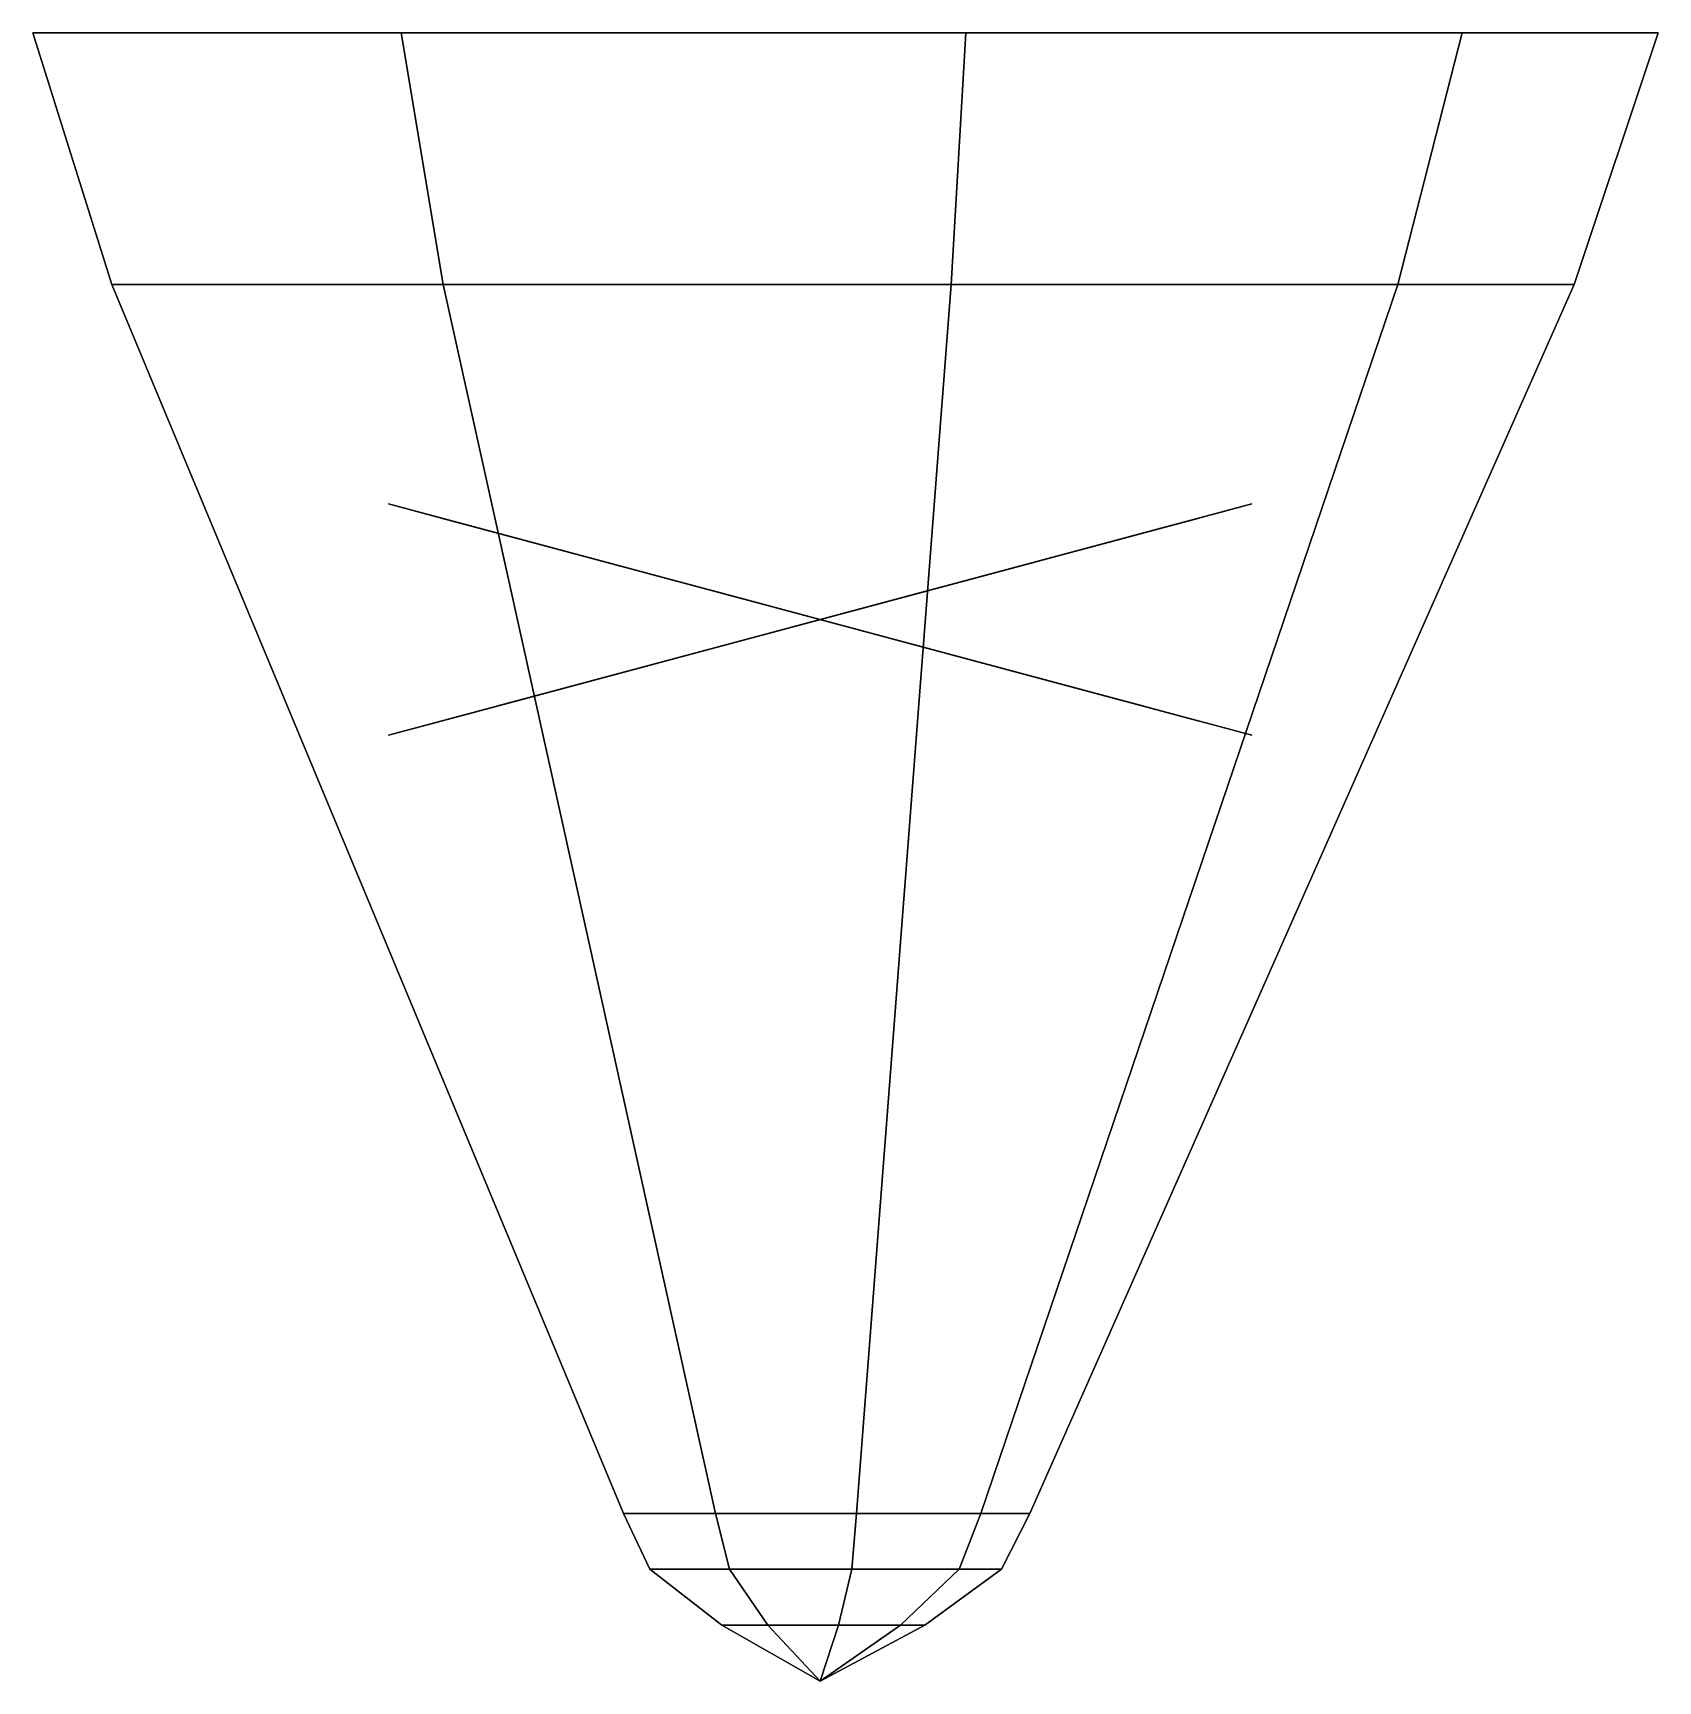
# Model space of a CAD drawing. Extents: x -0.282 to 0.3, y -0.375 to 0.215.
import ezdxf

# ---------------------------------------------------------------- set-up
doc = ezdxf.new("R2010")
doc.units = 0
doc.layers.add('PROPELLER', color=1, linetype='CONTINUOUS')

msp = doc.modelspace()

# ---------------------------------------------------------------- linework, layer by layer
at = {"layer": 'PROPELLER'}
for points in [[(-0.15, 0.215, 0.25981), (-0.28191, 0.215, 0.10261), (-0.25372, 0.125, 0.09235), (-0.135, 0.125, 0.23383)], [(-0.28191, 0.215, 0.10261), (-0.28191, 0.215, -0.10261), (-0.25372, 0.125, -0.09235), (-0.25372, 0.125, 0.09235)], [(-0.28191, 0.215, -0.10261), (-0.15, 0.215, -0.25981), (-0.135, 0.125, -0.23383), (-0.25372, 0.125, -0.09235)], [(0.05209, 0.215, 0.29544), (-0.15, 0.215, 0.25981), (-0.135, 0.125, 0.23383), (0.04689, 0.125, 0.2659)], [(-0.15, 0.215, -0.25981), (0.05209, 0.215, -0.29544), (0.04689, 0.125, -0.2659), (-0.135, 0.125, -0.23383)], [(0.22981, 0.215, 0.19284), (0.05209, 0.215, 0.29544), (0.04689, 0.125, 0.2659), (0.20683, 0.125, 0.17355)], [(0.05209, 0.215, -0.29544), (0.22981, 0.215, -0.19284), (0.20683, 0.125, -0.17355), (0.04689, 0.125, -0.2659)], [(0.3, 0.215), (0.22981, 0.215, 0.19284), (0.20683, 0.125, 0.17355), (0.27, 0.125)], [(0.22981, 0.215, -0.19284), (0.3, 0.215), (0.27, 0.125), (0.20683, 0.125, -0.17355)], [(-0.135, 0.125, 0.23383), (-0.25372, 0.125, 0.09235), (-0.07048, -0.315, 0.02565), (-0.0375, -0.315, 0.06495)], [(-0.25372, 0.125, 0.09235), (-0.25372, 0.125, -0.09235), (-0.07048, -0.315, -0.02565), (-0.07048, -0.315, 0.02565)], [(-0.25372, 0.125, -0.09235), (-0.135, 0.125, -0.23383), (-0.0375, -0.315, -0.06495), (-0.07048, -0.315, -0.02565)], [(0.04689, 0.125, 0.2659), (-0.135, 0.125, 0.23383), (-0.0375, -0.315, 0.06495), (0.01302, -0.315, 0.07386)], [(-0.135, 0.125, -0.23383), (0.04689, 0.125, -0.2659), (0.01302, -0.315, -0.07386), (-0.0375, -0.315, -0.06495)], [(0.20683, 0.125, 0.17355), (0.04689, 0.125, 0.2659), (0.01302, -0.315, 0.07386), (0.05745, -0.315, 0.04821)], [(0.04689, 0.125, -0.2659), (0.20683, 0.125, -0.17355), (0.05745, -0.315, -0.04821), (0.01302, -0.315, -0.07386)], [(0.27, 0.125), (0.20683, 0.125, 0.17355), (0.05745, -0.315, 0.04821), (0.075, -0.315)], [(0.20683, 0.125, -0.17355), (0.27, 0.125), (0.075, -0.315), (0.05745, -0.315, -0.04821)], [(-0.15455, -0.03641, 0.96), (-0.13523, -0.03123, 0.79), (0.14489, 0.04382, 0.79), (0.15455, 0.04641, 0.96)], [(-0.15455, -0.03641, 1.24), (-0.15455, -0.03641, 0.96), (0.15455, 0.04641, 0.96), (0.15455, 0.04641, 1.24)], [(-0.12557, -0.02865, 1.46), (-0.15455, -0.03641, 1.24), (0.15455, 0.04641, 1.24), (0.13523, 0.04123, 1.46)], [(0.15455, -0.03641, -1.24), (0.15455, -0.03641, -0.96), (-0.15455, 0.04641, -0.96), (-0.15455, 0.04641, -1.24)], [(0.15455, -0.03641, -0.96), (0.13523, -0.03123, -0.79), (-0.14489, 0.04382, -0.79), (-0.15455, 0.04641, -0.96)], [(0.12557, -0.02865, -1.46), (0.15455, -0.03641, -1.24), (-0.15455, 0.04641, -1.24), (-0.13523, 0.04123, -1.46)], [(0.13523, -0.03123, -0.79), (0.10625, -0.02347, -0.56), (-0.12557, 0.03865, -0.56), (-0.14489, 0.04382, -0.79)], [(-0.13523, -0.03123, 0.79), (-0.10625, -0.02347, 0.56), (0.12557, 0.03865, 0.56), (0.14489, 0.04382, 0.79)], [(0.06761, -0.01312, -1.65), (0.12557, -0.02865, -1.46), (-0.13523, 0.04123, -1.46), (-0.07727, 0.02571, -1.65)], [(-0.06761, -0.01312, 1.65), (-0.12557, -0.02865, 1.46), (0.13523, 0.04123, 1.46), (0.07727, 0.02571, 1.65)], [(0.10625, -0.02347, -0.56), (0.10625, -0.02347, -0.37), (-0.11591, 0.03606, -0.37), (-0.12557, 0.03865, -0.56)], [(-0.11591, -0.02606, 0.19), (-0.11591, -0.02606), (0.11591, 0.03606), (0.10625, 0.03347, 0.19)], [(-0.10625, -0.02347, 0.37), (-0.11591, -0.02606, 0.19), (0.10625, 0.03347, 0.19), (0.11591, 0.03606, 0.37)], [(0.10625, -0.02347, -0.37), (0.11591, -0.02606, -0.19), (-0.10625, 0.03347, -0.19), (-0.11591, 0.03606, -0.37)], [(0.11591, -0.02606, -0.19), (0.11591, -0.02606), (-0.11591, 0.03606), (-0.10625, 0.03347, -0.19)], [(-0.10625, -0.02347, 0.56), (-0.10625, -0.02347, 0.37), (0.11591, 0.03606, 0.37), (0.12557, 0.03865, 0.56)], [(0.03864, -0.00535, -1.71), (0.06761, -0.01312, -1.65), (-0.07727, 0.02571, -1.65), (-0.03864, 0.01535, -1.71)], [(-0.03864, -0.00535, 1.71), (-0.06761, -0.01312, 1.65), (0.07727, 0.02571, 1.65), (0.03864, 0.01535, 1.71)], [(0, 0.005, 1.73), (-0.03864, -0.00535, 1.71), (0.03864, 0.01535, 1.71), (0.01932, 0.01018, 1.73)], [(0, 0.005, -1.73), (0.03864, -0.00535, -1.71), (-0.03864, 0.01535, -1.71), (-0.01932, 0.01018, -1.73)], [(-0.03248, -0.335, 0.05625), (-0.0375, -0.315, 0.06495), (-0.07048, -0.315, 0.02565), (-0.06103, -0.335, 0.02221)], [(-0.06103, -0.335, 0.02221), (-0.07048, -0.315, 0.02565), (-0.07048, -0.315, -0.02565), (-0.06103, -0.335, -0.02221)], [(-0.06103, -0.335, -0.02221), (-0.07048, -0.315, -0.02565), (-0.0375, -0.315, -0.06495), (-0.03248, -0.335, -0.05625)], [(0.01128, -0.335, 0.06397), (0.01302, -0.315, 0.07386), (-0.0375, -0.315, 0.06495), (-0.03248, -0.335, 0.05625)], [(-0.03248, -0.335, -0.05625), (-0.0375, -0.315, -0.06495), (0.01302, -0.315, -0.07386), (0.01128, -0.335, -0.06397)], [(0.04976, -0.335, 0.04175), (0.05745, -0.315, 0.04821), (0.01302, -0.315, 0.07386), (0.01128, -0.335, 0.06397)], [(0.01128, -0.335, -0.06397), (0.01302, -0.315, -0.07386), (0.05745, -0.315, -0.04821), (0.04976, -0.335, -0.04175)], [(0.06495, -0.335), (0.075, -0.315), (0.05745, -0.315, 0.04821), (0.04976, -0.335, 0.04175)], [(0.04976, -0.335, -0.04175), (0.05745, -0.315, -0.04821), (0.075, -0.315), (0.06495, -0.335)], [(-0.01875, -0.355, 0.03248), (-0.03248, -0.335, 0.05625), (-0.06103, -0.335, 0.02221), (-0.03524, -0.355, 0.01283)], [(-0.03524, -0.355, 0.01283), (-0.06103, -0.335, 0.02221), (-0.06103, -0.335, -0.02221), (-0.03524, -0.355, -0.01283)], [(-0.03524, -0.355, -0.01283), (-0.06103, -0.335, -0.02221), (-0.03248, -0.335, -0.05625), (-0.01875, -0.355, -0.03248)], [(0.00651, -0.355, 0.03693), (0.01128, -0.335, 0.06397), (-0.03248, -0.335, 0.05625), (-0.01875, -0.355, 0.03248)], [(-0.01875, -0.355, -0.03248), (-0.03248, -0.335, -0.05625), (0.01128, -0.335, -0.06397), (0.00651, -0.355, -0.03693)], [(0.02873, -0.355, 0.0241), (0.04976, -0.335, 0.04175), (0.01128, -0.335, 0.06397), (0.00651, -0.355, 0.03693)], [(0.00651, -0.355, -0.03693), (0.01128, -0.335, -0.06397), (0.04976, -0.335, -0.04175), (0.02873, -0.355, -0.0241)], [(0.0375, -0.355), (0.06495, -0.335), (0.04976, -0.335, 0.04175), (0.02873, -0.355, 0.0241)], [(0.02873, -0.355, -0.0241), (0.04976, -0.335, -0.04175), (0.06495, -0.335), (0.0375, -0.355)], [(0, -0.375), (-0.01875, -0.355, 0.03248), (-0.03524, -0.355, 0.01283), (0, -0.375)], [(0, -0.375), (-0.03524, -0.355, 0.01283), (-0.03524, -0.355, -0.01283), (0, -0.375)], [(0, -0.375), (-0.03524, -0.355, -0.01283), (-0.01875, -0.355, -0.03248), (0, -0.375)], [(0, -0.375), (0.00651, -0.355, 0.03693), (-0.01875, -0.355, 0.03248), (0, -0.375)], [(0, -0.375), (-0.01875, -0.355, -0.03248), (0.00651, -0.355, -0.03693), (0, -0.375)], [(0, -0.375), (0.0375, -0.355), (0.02873, -0.355, 0.0241), (0, -0.375)], [(0, -0.375), (0.02873, -0.355, 0.0241), (0.00651, -0.355, 0.03693), (0, -0.375)], [(0, -0.375), (0.00651, -0.355, -0.03693), (0.02873, -0.355, -0.0241), (0, -0.375)], [(0, -0.375), (0.02873, -0.355, -0.0241), (0.0375, -0.355), (0, -0.375)]]:
    msp.add_3dface(points, dxfattribs=at)

doc.saveas('drawing.dxf')
